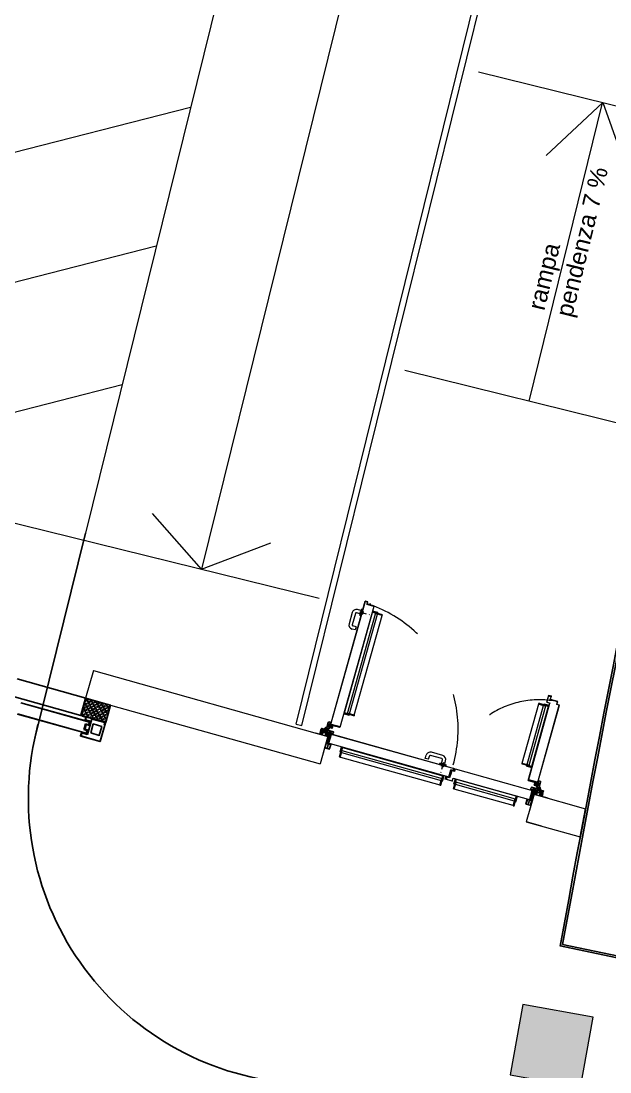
# Model space of a CAD drawing. Header units: centimetres. Extents: x 139057 to 200038, y 34824 to 80516.
# Drawn here: x 171328 to 171741, y 65913 to 66649 of the extents above; entities that cross this region are included whole.
import ezdxf

# ---------------------------------------------------------------- set-up
doc = ezdxf.new("R2010")
doc.units = ezdxf.units.CM
doc.header["$LTSCALE"] = 100
for name, pattern in [('DASHDOT', [2.35, 1.25, -0.5, 0.1, -0.5]), ('HIDDEN', [0.5, 0.25, -0.25]), ('TRATTEGGIATA', [0.75, 0.5, -0.25])]:
    doc.linetypes.add(name, pattern=pattern)
doc.layers.get('0').update_dxf_attribs({"lineweight": 0})
for name, color, linetype, lineweight in [('410_STRUTTURE_001-AM_0', 7, 'Continuous', 0), ('430_TAVOLATI_001-AM_0', 3, 'Continuous', 0), ('440_SIMBOLI_001-AM_0', 31, 'Continuous', 0), ('441_SERRAMENTI_001-AM_0', 1, 'Continuous', 0)]:
    doc.layers.add(name, color=color, linetype=linetype, lineweight=lineweight)
for name, color, linetype in [('A-FIN-INT', 8, 'Continuous'), ('A-MCLS5-30', 2, 'Continuous'), ('A-SEGNALETICA', 250, 'Continuous'), ('A-SI-PORTONI TF', 1, 'Continuous'), ('A-TESTI-SCALE', 7, 'Continuous'), ('Layer1', 7, 'Continuous'), ('Layer2', 2, 'Continuous'), ('Layer3', 7, 'Continuous')]:
    doc.layers.add(name, color=color, linetype=linetype)
doc.styles.add('Mp_100_disegno', font='arial.ttf', dxfattribs={"height": 200})

# ---------------------------------------------------------------- blocks, each defined once
blk = doc.blocks.new('CRN190C')
at = {"layer": 'Layer1', "color": 9}
for p, q in [((-28.5, 11), (-28.5, -5.5)), ((-28.5, 11), (-27, 11)), ((-27, 11), (-27, -4.5)), ((-4.6, 0), (-4.6, -4)), ((-4.6, 0), (4.6, 0)), ((-3.1, 0), (-3.1, -4)), ((3.1, 0), (3.1, -4)), ((4.6, 0), (4.6, -4)), ((11.5, 11), (11.5, -4.5)), ((11.5, 11), (13, 11)), ((13, 11), (13, -5.5)), ((-28, -6), (-5.1, -6)), ((-27, -4.5), (-5.1, -4.5)), ((-5.1, -6), (5.1, -6)), ((11.5, -4.5), (5.1, -4.5)), ((5.1, -6), (12.5, -6))]:
    blk.add_line(p, q, dxfattribs=at)
for centre, radius, start, end in [((-28, -5.5), 0.5, 180, 270), ((-5.1, -4), 2, 270, 0), ((-5.1, -4), 0.5, 270, 0), ((5.1, -4), 2, 180, 270), ((5.1, -4), 0.5, 180, 270), ((12.5, -5.5), 0.5, 270, 0)]:
    blk.add_arc(centre, radius, start, end, dxfattribs=at)
at = {"layer": 'Layer2', "color": 9}
for p, q in [((-4, 0), (-3.1, -0.5)), ((4, -0.5), (3.1, 0)), ((-4, -1), (-3.1, -0.5)), ((-3.1, -1.5), (-4, -1)), ((-4, -2), (-3.1, -1.5)), ((-3.1, -2.5), (-4, -2)), ((-4, -3), (-3.1, -2.5)), ((-3.1, -3.5), (-4, -3)), ((-4, -4), (-3.1, -3.5)), ((-3.1, -4.5), (-4, -4)), ((-4, -5), (-3.1, -4.5)), ((-3.5, -5.3), (-4, -5)), ((3.1, -1), (4, -0.5)), ((4, -1.5), (3.1, -1)), ((3.1, -2), (4, -1.5)), ((4, -2.5), (3.1, -2)), ((3.1, -3), (4, -2.5)), ((4, -3.5), (3.1, -3)), ((3.1, -4), (4, -3.5)), ((4, -4.5), (3.1, -4)), ((3.3, -4.9), (4, -4.5)), ((4, -5.5), (3.5, -5.2)), ((3.9, -5.6), (4, -5.5))]:
    blk.add_line(p, q, dxfattribs=at)
blk = doc.blocks.new('COPRITESTA1C')
for p, q in [((0, 0), (0, -10)), ((0, 0), (21, 0)), ((21, 0), (21, -15)), ((-1, -10), (-1, -20)), ((-1, -10), (0, -10)), ((-1, -20), (16, -20))]:
    blk.add_line(p, q)
at = {"linetype": 'TRATTEGGIATA', "ltscale": 10}
for p, q in [((19.5, 0), (19.5, -15)), ((-1, -18.5), (16, -18.5))]:
    blk.add_line(p, q, dxfattribs=at)
blk.add_arc((16, -15), 3.5, 270, 0, dxfattribs=at)
blk.add_arc((16, -15), 5, 270, 0)
blk = doc.blocks.new('VTR0210A')
at = {"layer": 'Layer1', "color": 9}
for p, q in [((-33, 2.8), (-33, -1.8)), ((-32.9, -2.2), (-32.5, 4)), ((-32.9, 3.2), (-32.5, 4)), ((-32.5, 4), (-32, 3)), ((-32, -4), (-31.5, 4)), ((-32, 3), (-31.5, 4)), ((-31.5, 4), (-31, 3)), ((-31, -4), (-30.5, 4)), ((-31, 3), (-30.5, 4)), ((-30.5, 4), (-30, 3)), ((-30, -4), (-29.5, 4)), ((-30, 3), (-29.5, 4)), ((-29.5, 4), (-29, 3)), ((-29, -4), (-28.5, 4)), ((-29, 3), (-28.5, 4)), ((-28.5, 4), (-28, 3)), ((-28, -4), (-27.5, 4)), ((-28, 3), (-27.5, 4)), ((-27.5, 4), (-27, 3)), ((-27, -4), (-26.5, 4)), ((-27, 3), (-26.5, 4)), ((-26.5, 4), (-26, 3)), ((-26, -4), (-25.5, 4)), ((-26, 3), (-25.5, 4)), ((-25.5, 4), (-25, 3)), ((-25, -4), (-24.5, 4)), ((-25, 3), (-24.5, 4)), ((-24.5, 4), (-24, 3)), ((-24, -4), (-23.5, 4)), ((-24, 3), (-23.5, 4)), ((-23.5, 4), (-23, 3)), ((-23, -4), (-22.5, 4)), ((-23, 3), (-22.5, 4)), ((-22.5, 4), (-22, 3)), ((-22, -4), (-21.5, 4)), ((-22, 3), (-21.5, 4)), ((-21.5, 4), (-21, 3)), ((-21, -4), (-20.5, 4)), ((-21, 3), (-20.5, 4)), ((-20.5, 4), (-20, 3)), ((-20, -4), (-19.5, 4)), ((-20, 3), (-19.5, 4)), ((-19.5, 4), (-19, 3)), ((-19, -4), (-18.5, 4)), ((-19, 3), (-18.5, 4)), ((-18.5, 4), (-18, 3)), ((-18, -4), (-17.5, 4)), ((-18, 3), (-17.5, 4)), ((-17.5, 4), (-17, 3)), ((-17, -4), (-16.5, 4)), ((-17, 3), (-16.5, 4)), ((-16.5, 4), (-16, 3)), ((-16, -4), (-15.5, 4)), ((-16, 3), (-15.5, 4)), ((-15.5, 4), (-15, 3)), ((-15, -4), (-14.5, 4)), ((-15, 3), (-14.5, 4)), ((-14.5, 4), (-14, 3)), ((-14, -4), (-13.5, 4)), ((-14, 3), (-13.5, 4)), ((-13.5, 4), (-13, 3)), ((-13, -4), (-12.5, 4)), ((-13, 3), (-12.5, 4)), ((-12.5, 4), (-12, 3)), ((-12, -4), (-11.5, 4)), ((-12, 3), (-11.5, 4)), ((-11.5, 4), (-11, 3)), ((-11, -4), (-10.5, 4)), ((-11, 3), (-10.5, 4)), ((-10.5, 4), (-10, 3)), ((-10, 3), (-9.7, 3.6)), ((-8, 4), (-9, 4)), ((-8, 6.5), (-0.8, 6.5)), ((-8, 6.5), (-8, -6.5)), ((-5, 3.2), (-6, 0)), ((-6, 0), (-5, -3.2)), ((-5, 3.2), (-5, -3.2)), ((0, 3.2), (-5, 3.2)), ((0, 5.7), (0, -5.7)), ((-32.9, -2.2), (-32, -4)), ((-32, -4), (-31.5, -3)), ((-31.5, -3), (-31, -4)), ((-31, -4), (-30.5, -3)), ((-30.5, -3), (-30, -4)), ((-30, -4), (-29.5, -3)), ((-29.5, -3), (-29, -4)), ((-29, -4), (-28.5, -3)), ((-28.5, -3), (-28, -4)), ((-28, -4), (-27.5, -3)), ((-27.5, -3), (-27, -4)), ((-27, -4), (-26.5, -3)), ((-26.5, -3), (-26, -4)), ((-26, -4), (-25.5, -3)), ((-25.5, -3), (-25, -4)), ((-25, -4), (-24.5, -3)), ((-24.5, -3), (-24, -4)), ((-24, -4), (-23.5, -3)), ((-23.5, -3), (-23, -4)), ((-23, -4), (-22.5, -3)), ((-22.5, -3), (-22, -4)), ((-22, -4), (-21.5, -3)), ((-21.5, -3), (-21, -4)), ((-21, -4), (-20.5, -3)), ((-20.5, -3), (-20, -4)), ((-20, -4), (-19.5, -3)), ((-19.5, -3), (-19, -4)), ((-19, -4), (-18.5, -3)), ((-18.5, -3), (-18, -4)), ((-18, -4), (-17.5, -3)), ((-17.5, -3), (-17, -4)), ((-17, -4), (-16.5, -3)), ((-16.5, -3), (-16, -4)), ((-16, -4), (-15.5, -3)), ((-15.5, -3), (-15, -4)), ((-15, -4), (-14.5, -3)), ((-14.5, -3), (-14, -4)), ((-14, -4), (-13.5, -3)), ((-13.5, -3), (-13, -4)), ((-13, -4), (-12.5, -3)), ((-12.5, -3), (-12, -4)), ((-12, -4), (-11.5, -3)), ((-11.5, -3), (-11, -4)), ((-11, -4), (-10.5, -3)), ((-10.5, -3), (-10.2, -3.6)), ((-8, -4), (-9.5, -4)), ((-8, -6.5), (-0.8, -6.5)), ((0, -3.2), (-5, -3.2))]:
    blk.add_line(p, q, dxfattribs=at)
for centre, start, end in [((-32.2, 2.8), 153.43495, 180), ((-9, 3.2), 90, 153.43495), ((-0.8, 5.7), 0, 90), ((-32.2, -1.8), 180, 206.56505), ((-9.5, -3.2), 206.56505, 270), ((-0.8, -5.7), 270, 0)]:
    blk.add_arc(centre, 0.8, start, end, dxfattribs=at)
at = {"layer": 'Layer3', "color": 9, "linetype": 'TRATTEGGIATA', "ltscale": 3}
for p, q in [((1.1, 0), (-37.2, 0)), ((-32.5, -3), (-32, 3)), ((-31.5, -3), (-31, 3)), ((-30.5, -3), (-30, 3)), ((-29.5, -3), (-29, 3)), ((-28.5, -3), (-28, 3)), ((-27.5, -3), (-27, 3)), ((-26.5, -3), (-26, 3)), ((-25.5, -3), (-25, 3)), ((-24.5, -3), (-24, 3)), ((-23.5, -3), (-23, 3)), ((-22.5, -3), (-22, 3)), ((-21.5, -3), (-21, 3)), ((-20.5, -3), (-20, 3)), ((-19.5, -3), (-19, 3)), ((-18.5, -3), (-18, 3)), ((-17.5, -3), (-17, 3)), ((-16.5, -3), (-16, 3)), ((-15.5, -3), (-15, 3)), ((-14.5, -3), (-14, 3)), ((-13.5, -3), (-13, 3)), ((-12.5, -3), (-12, 3)), ((-11.5, -3), (-11, 3)), ((-10.5, -3), (-10, 3))]:
    blk.add_line(p, q, dxfattribs=at)
blk = doc.blocks.new('COPRITESTA2C')
for p, q in [((0, 0), (44, 0)), ((0, 0), (0, -10)), ((44, 0), (44, -15)), ((-1, -10), (-1, -20)), ((-1, -10), (0, -10)), ((-1, -20), (39, -20))]:
    blk.add_line(p, q)
at = {"linetype": 'TRATTEGGIATA', "ltscale": 10}
for p, q in [((42.5, 0), (42.5, -15)), ((-1, -18.5), (39, -18.5))]:
    blk.add_line(p, q, dxfattribs=at)
blk.add_arc((39, -15), 5, 270, 0)
blk.add_arc((39, -15), 3.5, 270, 0, dxfattribs=at)
blk = doc.blocks.new('rf')
at = {"layer": 'Layer1', "color": 9, "linetype": 'Continuous'}
for p, q in [((-5, -126), (-5, 0)), ((0, 0), (-5, 0)), ((0, -125), (0, 0)), ((8, -130), (-1, -130)), ((7, -125), (0, -125)), ((12, -117), (7, -117)), ((7, -125), (7, -117)), ((30, -130), (8, -130)), ((12, -126), (12, -117)), ((24, -125), (12, -125)), ((24, -126), (24, -117)), ((29, -117), (24, -117)), ((31, -130), (28, -130)), ((29, -125), (29, -117)), ((30, -125), (29, -125)), ((30, -125), (30, -103)), ((35, -103), (30, -103)), ((35, -126), (35, -103))]:
    blk.add_line(p, q, dxfattribs=at)
for centre, start, end in [((-1, -126), 180, 270), ((8, -126), 270, 0), ((28, -126), 180, 270), ((31, -126), 270, 0)]:
    blk.add_arc(centre, 4, start, end, dxfattribs=at)
at = {"layer": 'Layer2', "color": 9, "linetype": 'Continuous'}
for p, q in [((12, -117), (10, -118)), ((10, -118), (12, -119)), ((12, -119), (10, -120)), ((10, -120), (12, -121)), ((12, -121), (10, -122)), ((10, -122), (12, -123)), ((12, -123), (10, -124)), ((10, -124), (12, -125)), ((12, -125), (10, -126)), ((10, -126), (11, -127)), ((11, -127), (10, -128)), ((10, -128), (11, -128)), ((25, -117), (24, -118)), ((24, -118), (26, -118)), ((26, -118), (24, -120)), ((26, -120), (24, -122)), ((24, -120), (26, -120)), ((24, -122), (26, -122)), ((26, -122), (24, -124)), ((26, -124), (24, -126)), ((24, -124), (26, -124)), ((24, -126), (26, -126)), ((26, -126), (25, -127)), ((25, -128), (26, -128)), ((26, -128), (26, -129))]:
    blk.add_line(p, q, dxfattribs=at)
blk = doc.blocks.new('PORTA 150')
for p, q in [((-28.2, 1538.2), (-28.2, 1553.3)), ((-25.2, 1553.3), (-28.2, 1553.3)), ((-25.2, 1536.9), (-25.2, 1553.3)), ((-25, 1536.9), (-25, 1555.3)), ((-25, 1555.3), (-22, 1555.3)), ((-22, 1536.9), (-22, 1555.3)), ((-35.7, 1515.1), (-28.2, 1511.5)), ((-32.4, 1532.6), (-25.6, 1536)), ((-31.9, 1536.5), (-28.2, 1538.2)), ((-30.6, 1533.8), (-25.7, 1536.1)), ((-25.2, 1471.7), (-28.2, 1471.7)), ((-25, 1471.5), (-22, 1471.5)), ((-22, 1512.8), (-22, 1469.7)), ((-25.2, 28.3), (-28.2, 28.3)), ((-22, -12.8), (-22, 30.3))]:
    blk.add_line(p, q)
at = {"linetype": 'Continuous', "ltscale": 10}
for p, q in [((-21.5, 1515.5), (-21.5, 1555.5)), ((-20, 1515.5), (-20, 1555.5)), ((-18.5, 1558.5), (0, 1558.5)), ((0, 1557), (-18.5, 1557)), ((0, 1494), (0, 1590.1)), ((-44.8, 1524.8), (-42.3, 1524.8)), ((-43.5, 1523.6), (-43.5, 1526.1)), ((-33.5, 1517.4), (-25.7, 1513.6)), ((-32.4, 1517.1), (-25.6, 1513.7)), ((-32.1, 1516.7), (-25.7, 1513.6)), ((-31.1, 1529.9), (-24.3, 1533.3)), ((-31.1, 1519.8), (-24.3, 1516.4)), ((-28.2, 1511.5), (-28.2, 1471.7)), ((-25.2, 1512.8), (-25.2, 1471.7)), ((-25, 1512.8), (-25, 1471.5)), ((-21.5, 1534.5), (-20, 1534.5)), ((-21.5, 1523.5), (-20, 1523.5)), ((-20, 1515.5), (-21.5, 1515.5)), ((-21.5, 920.4), (-21.5, 1507.5)), ((-3.4, 1507.5), (-21.5, 1507.5)), ((-20.7, 921.2), (-20.7, 1506.7)), ((-4.2, 1506.7), (-20.7, 1506.7)), ((-4.2, 1504.7), (-20, 1504.7)), ((-20, 1503.9), (-20, 1504.7)), ((-5, 1503.9), (-20, 1503.9)), ((-18.5, 1515), (-3, 1515)), ((-18.5, 1513.5), (-3, 1513.5)), ((-5, 1486.8), (-5, 1503.9)), ((44.7, 1486.8), (-5, 1486.8)), ((-4.2, 1487.6), (-4.2, 1506.7)), ((-3.4, 1492.2), (-4.2, 1492.2)), ((45.5, 1487.6), (-4.2, 1487.6)), ((-3.4, 1507.5), (-3.4, 1492.2)), ((-1.5, 1494), (-1.5, 1512.8)), ((-1.5, 1512.8), (0, 1512.8)), ((0, 1500), (-1.5, 1500)), ((0, 1500), (120, 1500)), ((2.4, 1492.8), (4.8, 1494.5)), ((5.6, 1493.3), (3.2, 1491.6)), ((6.5, 1495.1), (47, 1495.1)), ((47, 1493.6), (6.5, 1493.6)), ((12.5, 1493.1), (12.5, 1491.1)), ((42.5, 1493.1), (12.5, 1493.1)), ((42.5, 1491.1), (12.5, 1491.1)), ((22.9, 1497.7), (20.8, 1495.5)), ((24, 1496.6), (21.8, 1494.4)), ((22.9, 1497.7), (32.1, 1497.7)), ((24, 1496.6), (22.9, 1497.7)), ((31, 1496.6), (24, 1496.6)), ((31, 1496.6), (32.1, 1497.7)), ((31, 1496.6), (33.2, 1494.4)), ((32.1, 1497.7), (34.2, 1495.5)), ((42.5, 1493.1), (42.5, 1491.1)), ((44.7, 924.4), (44.7, 1486.8)), ((45.5, 925.2), (45.5, 1487.6)), ((48.5, 1466.1), (48.5, 1494.6)), ((50, 1492.1), (50, 1466.1)), ((82, 1466.1), (82, 1495.1)), ((82, 1466.1), (82, 1495.1)), ((82, 1495.1), (83.5, 1495.1)), ((83.5, 1466.1), (83.5, 1500)), ((51.5, 1464.6), (80.5, 1464.6)), ((80.5, 1463.1), (51.5, 1463.1)), ((52.9, 1464.6), (52.9, 1463.1)), ((79.1, 1464.6), (79.1, 1463.1)), ((84, 1381.2), (84, 952.4)), ((116.6, 1381.2), (116.6, 952.4)), ((-21.5, 920.4), (-3.5, 920.4)), ((-21.5, -7.6), (-21.5, 913.4)), ((-3.4, 913.4), (-21.5, 913.4)), ((-20.7, 921.2), (-2.7, 921.2)), ((-20.7, -6.8), (-20.7, 912.6)), ((-4.2, 912.6), (-20.7, 912.6)), ((-20, 910.5), (-20, 909.7)), ((-4.2, 910.5), (-20, 910.5)), ((-5, 909.7), (-20, 909.7)), ((-5, 909.7), (-5, 892.6)), ((44.7, 892.6), (-5, 892.6)), ((-4.2, 893.4), (-4.2, 912.6)), ((-3.4, 898.1), (-4.2, 898.1)), ((45.5, 893.4), (-4.2, 893.4)), ((-3.5, 920.4), (-3.5, 899.6)), ((-3.5, 899.6), (13.6, 899.6)), ((-3.4, 898.1), (-3.4, 913.4)), ((-2.7, 921.2), (-2.7, 900.4)), ((-2.7, 900.4), (13.6, 900.4)), ((31.4, 893.6), (7.4, 893.6)), ((7.4, 893.6), (7.4, 893.4)), ((13.6, 893.6), (13.6, 904.6)), ((16.6, 904.6), (13.6, 904.6)), ((16.6, 893.6), (16.6, 904.6)), ((27.1, 894.1), (16.6, 904.1)), ((20.5, 900.4), (50.6, 900.4)), ((21.3, 899.6), (49.8, 899.6)), ((27.1, 893.6), (27.1, 894.1)), ((31.4, 893.6), (31.4, 893.6)), ((31.4, 893.6), (31.4, 893.4)), ((67.5, 924.4), (44.7, 924.4)), ((44.7, 13.2), (44.7, 892.6)), ((68.3, 925.2), (45.5, 925.2)), ((45.5, 12.4), (45.5, 893.4)), ((49.8, 899.6), (49.8, 880.2)), ((50.6, 900.4), (50.6, 881)), ((67.5, 924.4), (67.5, 874)), ((68.3, 925.2), (68.3, 873.2)), ((48.3, 880.2), (61.6, 880.2)), ((48.3, 880.2), (48.3, 873.2)), ((68.3, 873.2), (48.3, 873.2)), ((53.8, 879.4), (49.1, 879.4)), ((49.1, 879.4), (49.1, 874)), ((67.5, 874), (49.1, 874)), ((50.6, 881), (61.6, 881)), ((53.8, 880.2), (53.8, 879.4)), ((61.6, 881), (61.6, 880.2)), ((84, 124.1), (84, 847.6)), ((116.6, 124.1), (116.6, 847.6)), ((-28.2, -11.5), (-28.2, 28.3)), ((-25.2, -12.8), (-25.2, 28.3)), ((-25, 30.3), (-22, 30.3)), ((-25, -12.8), (-25, 30.3)), ((-5, 13.2), (-5, -3.9)), ((44.7, 13.2), (-5, 13.2)), ((-4.2, -6.8), (-4.2, 12.4)), ((45.5, 12.4), (-4.2, 12.4)), ((-3.4, 7.7), (-4.2, 7.7)), ((-3.4, -7.6), (-3.4, 7.7)), ((-1.5, 5.9), (-1.5, -12.8)), ((0, -90.1), (0, 5.9)), ((0, 0), (120, 0)), ((2.4, 7.2), (4.8, 5.5)), ((5.6, 6.7), (3.2, 8.4)), ((47, 6.5), (6.5, 6.5)), ((6.5, 5), (47, 5)), ((22.9, 2.3), (20.8, 4.5)), ((24, 3.4), (21.8, 5.6)), ((24, 3.4), (22.9, 2.3)), ((22.9, 2.3), (32.1, 2.3)), ((31, 3.4), (24, 3.4)), ((31, 3.4), (33.2, 5.6)), ((31, 3.4), (32.1, 2.3)), ((32.1, 2.3), (34.2, 4.5)), ((48.5, 34), (48.5, 8)), ((50, 8), (50, 34)), ((80.5, 37), (51.5, 37)), ((51.5, 35.5), (80.5, 35.5)), ((52.9, 35.5), (52.9, 37)), ((79.1, 35.5), (79.1, 37)), ((82, 34), (82, 5)), ((82, 5), (83.5, 5)), ((83.5, 0), (83.5, 34)), ((-44.8, -24.9), (-42.3, -24.9)), ((-43.5, -23.6), (-43.5, -26.1)), ((-35.7, -15.1), (-28.2, -11.5)), ((-33.5, -17.4), (-25.7, -13.6)), ((-32.4, -17.1), (-25.6, -13.7)), ((-32.4, -32.6), (-25.6, -36)), ((-32.1, -16.7), (-25.7, -13.6)), ((-31.1, -19.8), (-24.3, -16.4)), ((-31.1, -29.9), (-24.3, -33.3)), ((-30.6, -33.8), (-25.7, -36.1)), ((-28.2, -38.2), (-28.2, -53.4)), ((-25.2, -53.4), (-28.2, -53.4)), ((-25.2, -36.9), (-25.2, -53.4)), ((-25, -36.9), (-25, -55.4)), ((-25, -55.4), (-22, -55.4)), ((-22, -36.9), (-22, -55.4)), ((-3.4, -7.6), (-21.5, -7.6)), ((-21.5, -55.6), (-21.5, -15.6)), ((-20, -15.6), (-21.5, -15.6)), ((-21.5, -23.6), (-20, -23.6)), ((-21.5, -34.6), (-20, -34.6)), ((-4.2, -6.8), (-20.7, -6.8)), ((-5, -3.9), (-20, -3.9)), ((-20, -3.9), (-20, -4.7)), ((-4.2, -4.7), (-20, -4.7)), ((-20, -55.6), (-20, -15.6)), ((-18.5, -13.6), (-3, -13.6)), ((-18.5, -15.1), (-3, -15.1)), ((0, -57.1), (-18.5, -57.1)), ((-18.5, -58.6), (0, -58.6)), ((-1.5, -12.8), (0, -12.8))]:
    blk.add_line(p, q, dxfattribs=at)
at = {"color": 252, "linetype": 'Continuous', "ltscale": 10}
for p, q in [((-648, 1484.8), (-668.8, 1484.8)), ((-668.8, 1484.8), (-668.8, 1431.5)), ((-647.2, 1484), (-668, 1484)), ((-668, 1484), (-668, 1430.7)), ((-60.8, 1502.8), (-648, 1502.8)), ((-648, 1502.8), (-648, 1484.8)), ((-61.6, 1502), (-647.2, 1502)), ((-647.2, 1502), (-647.2, 1484)), ((-81.6, 1435.7), (-81.6, 1486.3)), ((-81.6, 1486.3), (-64.5, 1486.3)), ((-80.8, 1434.9), (-80.8, 1485.5)), ((-61.6, 1485.5), (-80.8, 1485.5)), ((-76.1, 1484.7), (-76.1, 1485.5)), ((-60.8, 1484.7), (-76.1, 1484.7)), ((-64.5, 1501.3), (-63.7, 1501.3)), ((-64.5, 1486.3), (-64.5, 1501.3)), ((-63.7, 1485.5), (-63.7, 1501.3)), ((-61.6, 1485.5), (-61.6, 1502)), ((-60.8, 1484.7), (-60.8, 1502.8)), ((-695.2, 1413), (-695.2, 1433)), ((-688.2, 1433), (-695.2, 1433)), ((-643.2, 1413), (-695.2, 1413)), ((-694.4, 1413.8), (-694.4, 1432.2)), ((-689, 1432.2), (-694.4, 1432.2)), ((-644, 1413.8), (-694.4, 1413.8)), ((-689, 1427.5), (-689, 1432.2)), ((-688.2, 1427.5), (-689, 1427.5)), ((-688.2, 1419.7), (-688.2, 1433)), ((-668.8, 1431.5), (-688.2, 1431.5)), ((-687.4, 1419.7), (-688.2, 1419.7)), ((-687.4, 1430.7), (-687.4, 1419.7)), ((-668, 1430.7), (-687.4, 1430.7)), ((-644, 1413.8), (-644, 1436.6)), ((-643.2, 1413), (-643.2, 1435.8)), ((-81.6, 1435.7), (-643.2, 1435.7)), ((-80.8, 1434.9), (-643.2, 1434.9)), ((-627.9, 1398.3), (-627.9, 1435.8)), ((-621.9, 1362.8), (-621.9, 1435.8)), ((-618.9, 1412.9), (-618.9, 1435.8)), ((-184.2, 1431.8), (-618.9, 1431.8)), ((-615.9, 1412.9), (-618.9, 1412.9)), ((-615.9, 1362.8), (-615.9, 1412.9)), ((-185.2, 1412), (-615.9, 1412)), ((-187.2, 1361.9), (-187.2, 1412)), ((-184.2, 1413), (-184.2, 1434.9)), ((-181.2, 1361.9), (-181.2, 1434.9)), ((-175.2, 1397.4), (-175.2, 1434.9)), ((-626.9, 1397.3), (-621.9, 1397.3)), ((-616.9, 1361.8), (-620.9, 1361.8)), ((-187.2, 1361.9), (-616.5, 1361.9)), ((-187.2, 1396.4), (-615.9, 1396.4)), ((-186.2, 1360.9), (-182.2, 1360.9)), ((-176.2, 1396.4), (-181.2, 1396.4)), ((-927.9, 102.7), (-927.9, 65.2)), ((-926.9, 103.7), (-921.9, 103.7)), ((-921.9, 138.2), (-921.9, 65.2)), ((-916.9, 139.2), (-920.9, 139.2)), ((-918.9, 88.1), (-918.9, 65.2)), ((-915.9, 88.1), (-918.9, 88.1)), ((-915.9, 138.2), (-915.9, 88.1)), ((-192.5, 104.6), (-915.9, 104.6)), ((-190.5, 89), (-915.9, 89)), ((-192.5, 138.1), (-192.5, 89)), ((-189.5, 88), (-189.5, 65.1)), ((-186.5, 138.1), (-186.5, 65.1)), ((-181.5, 104.6), (-186.5, 104.6)), ((-180.5, 103.6), (-180.5, 65.1)), ((-981.8, 15.3), (-981.8, -2.8)), ((-966.5, 15.3), (-981.8, 15.3)), ((-981, 14.5), (-981, -2)), ((-981, 14.5), (-961.7, 14.5)), ((-978.8, 14.5), (-978.8, -1.3)), ((-978, 13.7), (-978, -1.3)), ((-978, 13.7), (-960.9, 13.7)), ((-961.9, 35.3), (-972.9, 35.3)), ((-972.9, 35.3), (-972.9, 32.3)), ((-961.9, 32.3), (-972.9, 32.3)), ((-962.4, 45.8), (-972.4, 35.3)), ((-966.5, 15.3), (-966.5, 14.5)), ((-961.9, 45.8), (-962.4, 45.8)), ((-961.7, 65.2), (-961.7, 14.5)), ((-961.7, 65.1), (-80.8, 65.1)), ((-961.7, 64.3), (-81.6, 64.3)), ((-960.9, 64.4), (-960.9, 13.7)), ((-189.5, 68.2), (-918.9, 68.2)), ((-81.6, 64.3), (-81.6, 13.7)), ((-81.6, 13.7), (-64.5, 13.7)), ((-80.8, 65.1), (-80.8, 14.5)), ((-80.8, 14.5), (-61.6, 14.5)), ((-60.8, 15.3), (-76.1, 15.3)), ((-76.1, 15.3), (-76.1, 14.5)), ((-64.5, 13.7), (-64.5, -1.3)), ((-63.7, 14.5), (-63.7, -1.3)), ((-61.6, 14.5), (-61.6, -2)), ((-60.8, 15.3), (-60.8, -2.8)), ((-60.8, -2.8), (-981.8, -2.8)), ((-61.6, -2), (-981, -2)), ((-978.8, -1.3), (-978, -1.3)), ((-98.6, -6.4), (-98.6, -3.4)), ((-55.5, -6.4), (-98.6, -6.4)), ((-55.5, -6.6), (-96.6, -6.6)), ((-96.6, -6.6), (-96.6, -9.6)), ((-56.9, -9.6), (-96.6, -9.6)), ((-64.5, -1.3), (-63.7, -1.3)), ((-53.3, -17), (-56.9, -9.6)), ((-51, -14.8), (-54.8, -7)), ((-51.7, -13.4), (-54.8, -7)), ((-51.3, -13.8), (-54.6, -6.9)), ((-48.6, -12.5), (-51.9, -5.6))]:
    blk.add_line(p, q, dxfattribs=at)
at = {"color": 252}
for p, q in [((-55.5, 1506.3), (-98.6, 1506.3)), ((-98.6, 1506.3), (-98.6, 1503.3)), ((-55.5, 1503.3), (-98.6, 1503.3)), ((-56.9, 1509.5), (-96.6, 1509.5)), ((-96.6, 1506.5), (-96.6, 1509.5)), ((-55.5, 1506.5), (-96.6, 1506.5)), ((-53.3, 1517), (-56.9, 1509.5)), ((-51, 1514.8), (-54.8, 1507)), ((-51.7, 1513.4), (-54.8, 1507)), ((-51.3, 1513.8), (-54.6, 1506.9)), ((-48.6, 1512.5), (-51.9, 1505.6)), ((-55.5, -3.4), (-98.6, -3.4))]:
    blk.add_line(p, q, dxfattribs=at)
at = {"color": 9, "linetype": 'Continuous', "ltscale": 10}
for p, q in [((83, 1393.2), (45.5, 1393.2)), ((116.6, 1387.2), (45.5, 1387.2)), ((67.5, 1384.2), (45.5, 1384.2)), ((48.6, 1384.2), (48.6, 949.4)), ((68.5, 1383.2), (68.5, 949.4)), ((116.6, 1381.2), (68.5, 1381.2)), ((84, 1392.2), (84, 1387.2)), ((117.6, 1382.2), (117.6, 1386.2)), ((68.5, 949.4), (45.5, 949.4)), ((116.6, 946.4), (45.5, 946.4)), ((83, 940.4), (45.5, 940.4)), ((116.6, 952.4), (68.5, 952.4)), ((84, 941.4), (84, 946.4)), ((117.6, 951.4), (117.6, 947.4)), ((83, 859.6), (45.5, 859.6)), ((116.6, 853.6), (45.5, 853.6)), ((68.5, 850.6), (45.5, 850.6)), ((48.6, 121.1), (48.6, 850.6)), ((68.5, 122.1), (68.5, 850.6)), ((116.6, 847.6), (68.5, 847.6)), ((84, 858.6), (84, 853.6)), ((117.6, 848.6), (117.6, 852.6)), ((-192.5, 138.1), (-915.9, 138.1)), ((-191.5, 139.1), (-187.5, 139.1)), ((67.5, 121.1), (45.5, 121.1)), ((116.6, 118.1), (45.5, 118.1)), ((83, 112.1), (45.5, 112.1)), ((116.6, 124.1), (68.5, 124.1)), ((84, 113.1), (84, 118.1)), ((117.6, 123.1), (117.6, 119.1)), ((12.5, 7), (12.5, 9)), ((42.5, 9), (12.5, 9)), ((42.5, 7), (12.5, 7)), ((42.5, 7), (42.5, 9)), ((-31.9, -36.5), (-28.2, -38.2))]:
    blk.add_line(p, q, dxfattribs=at)
at = {"linetype": 'Continuous'}
for p, q in [((45.5, 955.5), (45.5, 985.5)), ((-31.2, 837.5), (-18.7, 837.5)), ((-31.2, 821.5), (-18.7, 821.5))]:
    blk.add_line(p, q, dxfattribs=at)
at = {"color": 9, "linetype": 'Continuous'}
for p, q in [((-87.7, 811), (-87.7, 729.5)), ((-64.7, 811), (-64.7, 729.5)), ((-32.2, 841), (-57.7, 841)), ((-32.2, 818), (-57.7, 818)), ((-31.2, 819), (-31.2, 840)), ((-30.8, 839.5), (-30.8, 819.5)), ((-30.7, 809), (-30.7, 850)), ((-29.5, 809), (-29.5, 850)), ((-21.7, 852), (-28.7, 852)), ((-21.7, 850.8), (-28.7, 850.8)), ((-22.8, 841.5), (-22.8, 817.5)), ((-22.8, 841.5), (-21.8, 841.5)), ((-22.8, 817.5), (-21.8, 817.5)), ((-21.8, 841.5), (-21.8, 817.5)), ((-21.7, 850.8), (-21.7, 852)), ((-21.5, 841.5), (-21.5, 817.5)), ((-21.5, 841.5), (-20.5, 841.5)), ((-21.5, 817.5), (-20.5, 817.5)), ((-20.5, 841.5), (-20.5, 817.5)), ((-20, 840.5), (-20, 818.5)), ((-20, 840.5), (-19, 840.5)), ((-20, 818.5), (-19, 818.5)), ((-19, 840.5), (-19, 818.5)), ((-18.7, 839), (-18.7, 820)), ((-18.7, 839), (-16.7, 839)), ((-18.7, 820), (-16.7, 820)), ((-15.7, 838), (-15.7, 821)), ((-21.7, 808.2), (-28.7, 808.2)), ((-21.7, 807), (-28.7, 807)), ((-21.7, 807), (-21.7, 808.2)), ((-34.7, 722.5), (-57.7, 722.5)), ((-34.7, 699.5), (-57.7, 699.5)), ((-34.7, 722.5), (-34.7, 699.5))]:
    blk.add_line(p, q, dxfattribs=at)
at = {"linetype": 'DASHDOT', "ltscale": 0.4}
blk.add_line((-40.6, 829.5), (50.8, 829.5), dxfattribs=at)
at = {"color": 252, "linetype": 'Continuous'}
for p, q in [((-961.9, 51.1), (-961.9, 51.1)), ((-961.9, 51.1), (-961.7, 51.1)), ((-907.3, -0.1), (-907.3, 1.9)), ((-906.3, 2.9), (-889.3, 2.9)), ((-888.3, -0.1), (-888.3, 1.9)), ((-920.3, -3.1), (-920.3, -10.1)), ((-919.1, -3.1), (-920.3, -3.1)), ((-919.1, -3.1), (-919.1, -10.1)), ((-877.3, -10.9), (-918.3, -10.9)), ((-877.3, -12.1), (-918.3, -12.1)), ((-909.8, -1.8), (-885.8, -1.8)), ((-909.8, -2.8), (-909.8, -1.8)), ((-909.8, -2.8), (-885.8, -2.8)), ((-909.8, -3.2), (-885.8, -3.2)), ((-909.8, -4.2), (-909.8, -3.2)), ((-909.8, -4.2), (-885.8, -4.2)), ((-909.3, -13.6), (-909.3, -39.1)), ((-908.8, -0.4), (-886.8, -0.4)), ((-908.8, -1.4), (-908.8, -0.4)), ((-908.8, -1.4), (-886.8, -1.4)), ((-887.3, -12.6), (-908.3, -12.6)), ((-907.8, -12.1), (-887.8, -12.1)), ((-907.3, -0.1), (-888.3, -0.1)), ((-905.8, -12.6), (-905.8, -0.1)), ((-889.8, -12.6), (-889.8, -0.1)), ((-886.8, -1.4), (-886.8, -0.4)), ((-886.3, -13.6), (-886.3, -39.1)), ((-885.8, -2.8), (-885.8, -1.8)), ((-885.8, -4.2), (-885.8, -3.2)), ((-879.3, -46.1), (-797.8, -46.1)), ((-879.3, -69.1), (-797.8, -69.1)), ((-876.5, -3.1), (-876.5, -10.1)), ((-875.3, -3.1), (-876.5, -3.1)), ((-875.3, -3.1), (-875.3, -10.1)), ((-790.8, -16.1), (-767.8, -16.1)), ((-790.8, -16.1), (-790.8, -39.1)), ((-767.8, -16.1), (-767.8, -39.1))]:
    blk.add_line(p, q, dxfattribs=at)
at = {"color": 252, "linetype": 'DASHDOT', "ltscale": 0.4}
blk.add_line((-897.8, -22), (-897.8, 70.5), dxfattribs=at)
at = {"color": 9, "linetype": 'Continuous', "ltscale": 10}
for points in [[(50, 1496.1), (50, 1481.1), (82, 1481.1), (82, 1496.1)], [(50, 1481.1), (50, 1466.1), (82, 1466.1), (82, 1481.1)], [(50, 19), (50, 34), (82, 34), (82, 19)], [(50, 4), (50, 19), (82, 19), (82, 4)]]:
    blk.add_lwpolyline(points, close=True, dxfattribs=at)
at = {"linetype": 'Continuous', "ltscale": 10}
for centre, radius in [((-43.5, 1524.8), 9), ((-43.5, 1524.8), 7.5), ((-43.5, 1524.8), 7.25), ((-43.5, -24.9), 9), ((-43.5, -24.9), 7.5), ((-43.5, -24.9), 7.25)]:
    blk.add_circle(centre, radius, dxfattribs=at)
for centre, radius, start, end in [((-18.5, 1555.5), 3, 90, 180), ((-18.5, 1555.5), 1.5, 90, 180), ((-43.5, 1524.8), 12.5, 66.60249, 18.12002), ((-43.5, 1524.8), 9.5, 66.60249, 18.12002), ((-30.7, 1529), 4, 115.79829, 198.12002), ((-30.7, 1520.7), 4, 228.9946, 244.20171), ((-30.7, 1529), 1, 115.79829, 198.12002), ((-30.7, 1520.7), 1, 161.87998, 244.20171), ((-26, 1512.8), 1, 0, 64.20171), ((-26, 1512.8), 4, 0, 64.20171), ((-18.5, 1516.5), 3, 180, 270), ((-18.5, 1516.5), 1.5, 180, 270), ((-3, 1512), 3, 0, 90), ((-3, 1512), 1.5, 0, 90), ((1.5, 1494), 3, 180, 305), ((1.5, 1494), 1.5, 180, 305), ((6.5, 1492.1), 3, 90, 125), ((6.5, 1492.1), 1.5, 90, 125), ((19.7, 1496.6), 1.5, 270, 315), ((19.7, 1496.6), 3, 270, 315), ((35.3, 1496.6), 3, 225, 270), ((35.3, 1496.6), 1.5, 225, 270), ((47, 1492.1), 3, 0, 90), ((47, 1492.1), 1.5, 0, 90), ((51.5, 1466.1), 3, 180, 270), ((51.5, 1466.1), 1.5, 180, 270), ((80.5, 1466.1), 1.5, 270, 0), ((80.5, 1466.1), 3, 270, 0), ((1.5, 5.9), 3, 55, 180), ((1.5, 5.9), 1.5, 55, 180), ((6.5, 8), 3, 235, 270), ((6.5, 8), 1.5, 235, 270), ((19.7, 3.5), 3, 45, 90), ((19.7, 3.5), 1.5, 45, 90), ((35.3, 3.5), 3, 90, 135), ((35.3, 3.5), 1.5, 90, 135), ((47, 8), 1.5, 270, 0), ((47, 8), 3, 270, 0), ((51.5, 34), 3, 90, 180), ((51.5, 34), 1.5, 90, 180), ((80.5, 34), 3, 0, 90), ((80.5, 34), 1.5, 0, 90), ((-43.5, -24.9), 12.5, 341.87998, 293.39751), ((-43.5, -24.9), 9.5, 341.87998, 293.39751), ((-35.4, -43.7), 11, 64.20171, 113.39751), ((-35.4, -43.7), 8, 64.20171, 113.39751), ((-30.7, -29), 4, 161.87998, 244.20171), ((-30.7, -20.7), 4, 115.79829, 131.0054), ((-30.7, -20.7), 1, 115.79829, 198.12002), ((-26, -36.9), 0.8, 0, 64.20171), ((-26, -36.9), 1, 0, 64.20171), ((-26, -36.9), 4, 0, 64.20171), ((-18.5, -16.6), 3, 90, 180), ((-18.5, -55.6), 3, 180, 270), ((-18.5, -16.6), 1.5, 90, 180), ((-18.5, -55.6), 1.5, 180, 270), ((-3, -12.1), 1.5, 270, 0), ((-3, -12.1), 3, 270, 0)]:
    blk.add_arc(centre, radius, start, end, dxfattribs=at)
at = {"linetype": 'HIDDEN', "ltscale": 20}
for centre, radius, start, end in [((-43.5, 1524.8), 624.9, 183.67097, 269.58429), ((-43.5, -24.9), 924.9, 90, 177.51413)]:
    blk.add_arc(centre, radius, start, end, dxfattribs=at)
at = {"color": 252}
blk.add_arc((-55.5, 1507.3), 4, 270, 334.20171, dxfattribs=at)
for centre, radius, start, end in [((-35.4, 1543.7), 11, 246.60249, 295.79829), ((-35.4, 1543.7), 8, 246.60249, 295.79829), ((-26, 1536.9), 0.8, 295.79829, 0), ((-26, 1512.8), 0.8, 0, 64.20171), ((-26, 1536.9), 1, 295.79829, 0), ((-26, 1536.9), 4, 295.79829, 0), ((-26, -12.8), 0.8, 295.79829, 0), ((-26, -12.8), 1, 295.79829, 0), ((-26, -12.8), 4, 295.79829, 0)]:
    blk.add_arc(centre, radius, start, end)
at = {"color": 252, "linetype": 'Continuous', "ltscale": 10}
for centre, radius, start, end in [((-626.9, 1398.3), 1, 180, 270), ((-185.2, 1413), 1, 270, 0), ((-620.9, 1362.8), 1, 180, 270), ((-616.9, 1362.8), 1, 270, 0), ((-186.2, 1361.9), 1, 180, 270), ((-182.2, 1361.9), 1, 270, 0), ((-176.2, 1397.4), 1, 270, 0), ((-926.9, 102.7), 1, 90, 180), ((-920.9, 138.2), 1, 90, 180), ((-916.9, 138.2), 1, 0, 90), ((-190.5, 88), 1, 0, 90), ((-181.5, 103.6), 1, 0, 90), ((-55.5, -7.4), 4, 25.79829, 90)]:
    blk.add_arc(centre, radius, start, end, dxfattribs=at)
at = {"color": 9, "linetype": 'Continuous', "ltscale": 10}
for centre, start, end in [((67.5, 1383.2), 0, 90), ((83, 1392.2), 0, 90), ((116.6, 1386.2), 0, 90), ((116.6, 1382.2), 270, 0), ((83, 941.4), 270, 0), ((116.6, 951.4), 0, 90), ((116.6, 947.4), 270, 0), ((83, 858.6), 0, 90), ((116.6, 852.6), 0, 90), ((116.6, 848.6), 270, 0), ((-191.5, 138.1), 90, 180), ((-187.5, 138.1), 0, 90), ((67.5, 122.1), 270, 0), ((83, 113.1), 270, 0), ((116.6, 123.1), 0, 90), ((116.6, 119.1), 270, 0), ((-30.7, -29), 161.87998, 244.20171)]:
    blk.add_arc(centre, 1, start, end, dxfattribs=at)
at = {"color": 9, "linetype": 'Continuous'}
for centre, radius, start, end in [((-57.7, 811), 30, 90, 180), ((-57.7, 811), 7, 90, 180), ((-32.2, 840), 1, 0, 90), ((-32.2, 819), 1, 270, 0), ((-28.7, 850), 2, 90, 180), ((-28.7, 850), 0.8, 90, 180), ((-16.7, 838), 1, 0, 90), ((-16.7, 821), 1, 270, 0), ((-28.7, 809), 2, 180, 270), ((-28.7, 809), 0.8, 180, 270), ((-57.7, 729.5), 30, 180, 270), ((-57.7, 729.5), 7, 180, 270)]:
    blk.add_arc(centre, radius, start, end, dxfattribs=at)
at = {"color": 252, "linetype": 'Continuous'}
for centre, radius, start, end in [((-906.3, 1.9), 1, 90, 180), ((-889.3, 1.9), 1, 0, 90), ((-918.3, -10.1), 2, 180, 270), ((-918.3, -10.1), 0.8, 180, 270), ((-908.3, -13.6), 1, 90, 180), ((-879.3, -39.1), 30, 180, 270), ((-887.3, -13.6), 1, 0, 90), ((-879.3, -39.1), 7, 180, 270), ((-877.3, -10.1), 0.8, 270, 0), ((-877.3, -10.1), 2, 270, 0), ((-797.8, -39.1), 30, 270, 0), ((-797.8, -39.1), 7, 270, 0)]:
    blk.add_arc(centre, radius, start, end, dxfattribs=at)
at = {"linetype": 'Continuous', "ltscale": 10, "extrusion": (0, 0, -1), "zscale": -1, "rotation": 89.99999983991745}
for name, p in [('COPRITESTA1C', (21.5, 1537.5)), ('CRN190C', (13.5, 1543.7)), ('COPRITESTA2C', (22, -12.2))]:
    blk.add_blockref(name, p, dxfattribs=at)
at = {"linetype": 'Continuous', "ltscale": 10}
for name, p, rotation in [('VTR0210A', (-38, 1543.7), 180), ('COPRITESTA2C', (-22, 1512.2), 270.0000001600825), ('VTR0210A', (-38.5, 1493.2), 180), ('COPRITESTA1C', (-21.5, -37.6), 270.0000001600825)]:
    blk.add_blockref(name, p, dxfattribs=dict(at, rotation=rotation))
at = {"color": 252, "linetype": 'Continuous', "ltscale": 10}
for name, p, rotation in [('COPRITESTA2C', (-56.1, 1503.3), 180), ('VTR0210A', (-75.1, 1519.8), 90.00000016008258)]:
    blk.add_blockref(name, p, dxfattribs=dict(at, rotation=rotation))
at = {"color": 252, "linetype": 'Continuous', "extrusion": (0, 0, -1), "xscale": 0.5, "yscale": 0.5, "zscale": -0.5, "rotation": 180}
blk.add_blockref('rf', (84.1, 1436.1), dxfattribs=at)
at = {"linetype": 'Continuous', "extrusion": (0, 0, -1), "xscale": 0.5, "yscale": 0.5, "zscale": -0.5, "rotation": 89.99999978655659}
blk.add_blockref('rf', (-44.3, 1484.2), dxfattribs=at)
at = {"color": 252, "linetype": 'Continuous', "xscale": 0.5, "yscale": 0.5, "zscale": 0.5}
blk.add_blockref('rf', (-84.1, 63.9), dxfattribs=at)
at = {"color": 252, "linetype": 'Continuous', "ltscale": 10, "extrusion": (0, 0, -1), "zscale": -1, "rotation": 269.9999998399175}
blk.add_blockref('VTR0210A', (75.1, -19.8), dxfattribs=at)
at = {"color": 9, "linetype": 'Continuous', "ltscale": 10, "extrusion": (0, 0, -1), "zscale": -1}
blk.add_blockref('VTR0210A', (38.5, 6.8), dxfattribs=at)
at = {"color": 9, "linetype": 'Continuous', "ltscale": 10, "xscale": 0.5, "yscale": 0.5, "zscale": 0.5, "rotation": 270.0000002134434}
blk.add_blockref('rf', (44.3, 15.8), dxfattribs=at)
at = {"color": 252, "linetype": 'Continuous', "ltscale": 10, "extrusion": (0, 0, -1), "zscale": -1}
blk.add_blockref('COPRITESTA2C', (56.1, -3.4), dxfattribs=at)
at = {"linetype": 'Continuous', "ltscale": 10, "extrusion": (0, 0, -1), "zscale": -1}
blk.add_blockref('VTR0210A', (38, -43.7), dxfattribs=at)
at = {"color": 9, "linetype": 'Continuous', "ltscale": 10, "rotation": 270.0000001600825}
blk.add_blockref('CRN190C', (-13.5, -43.7), dxfattribs=at)
blk = doc.blocks.new('TF101')
h = blk.add_hatch()
h.set_pattern_fill('ANSI33', color=256, scale=4, angle=121.26959, style=0)
h.set_pattern_definition([(135, (96817.271, -12401.22), (17.960512, 17.960512), []), (135, (96799.31, -12401.22), (17.960512, 17.960512), [12.7, -6.35])])
edge = h.paths.add_edge_path()
edge.add_ellipse((2, -123.2), major_axis=(-0.971, 0.237), ratio=1, start_angle=13.73041, end_angle=103.73041, ccw=False)
edge.add_line((1, -123.2), (1, -1.7))
edge.add_ellipse((2, -1.7), major_axis=(-0.237, -0.971), ratio=1, start_angle=193.73041, end_angle=283.73041, ccw=False)
edge.add_line((2, -0.7), (180.5, -0.7))
edge.add_line((180.5, -0.7), (180.5, -123.7))
edge.add_ellipse((180, -123.7), major_axis=(-0.486, 0.119), ratio=1, start_angle=103.73041, end_angle=193.73041, ccw=False)
edge.add_line((180, -124.2), (2, -124.2))
at = {"linetype": 'HIDDEN', "ltscale": 20}
for p, q in [((1, 0.3), (-2245.7, 0.2)), ((1, -125.2), (-2245.7, -125.3)), ((-1428.1, -153.8), (70.3, -153.7)), ((-1427.9, -153), (70.1, -152.9)), ((-1428.9, -234.2), (69.5, -234.1)), ((-1428.7, -235), (69.3, -234.9))]:
    blk.add_line(p, q, dxfattribs=at)
for p, q in [((155, 0.3), (1, 0.3)), ((181.5, -124.7), (181.5, 0.3)), ((0, -0.7), (0, -124.2)), ((1, -1.7), (1, -123.2)), ((180.5, -0.7), (2, -0.7)), ((180.5, -123.7), (180.5, -0.7)), ((0, -124.2), (0, -120.2)), ((20, -125.2), (1, -125.2)), ((1, -125.2), (181, -125.2)), ((2, -124.2), (180, -124.2)), ((13, -126.6), (13, -128.1)), ((38.2, -126.6), (13, -126.6)), ((37.2, -128.1), (13, -128.1)), ((17, -126.6), (17, -128.1)), ((34.7, -126.6), (34.7, -128.1)), ((38.2, -145.9), (38.2, -129.1)), ((39.7, -144.9), (39.7, -128.1)), ((40.7, -145.9), (77.8, -145.9)), ((79.8, -240.5), (79.8, -128.6)), ((81.8, -126.6), (176.8, -126.6)), ((81.8, -240.5), (81.8, -129.6)), ((82.8, -128.6), (175.8, -128.6)), ((115.8, -126.6), (115.8, -128.6)), ((133.8, -126.6), (133.8, -128.6)), ((176.8, -129.6), (176.8, -146.5)), ((178.8, -140.7), (176.8, -140.7)), ((178.8, -143.7), (176.8, -143.7)), ((178.8, -146.5), (176.8, -146.5)), ((178.8, -128.6), (178.8, -146.5)), ((179.5, -263.1), (179.5, -128.5)), ((179.5, -128.5), (180.5, -128.5)), ((179.5, -137.2), (180.5, -137.2)), ((180.5, -263.6), (180.5, -128.5)), ((39.7, -147.4), (77.3, -147.4)), ((51.9, -177.3), (51.9, -209.5)), ((51.9, -177.4), (51.9, -209.4)), ((53.4, -177.8), (53.4, -209)), ((77.3, -175.4), (53.9, -175.3)), ((77.3, -211.5), (53.9, -211.5)), ((77.8, -176.9), (54.4, -176.8)), ((77.8, -210), (54.4, -210)), ((78.3, -148.4), (78.3, -174.4)), ((78.3, -238.5), (78.3, -212.5)), ((79.8, -147.9), (79.8, -174.9)), ((79.8, -239), (79.8, -212)), ((179.5, -147.2), (180.5, -147.2)), ((37.2, -263.6), (37.2, -241.5)), ((37.2, -241.5), (38.2, -241.5)), ((37.2, -245.6), (38.2, -245.6)), ((37.2, -257.6), (38.2, -257.6)), ((38.2, -241), (38.2, -262.1)), ((38.2, -263.1), (38.2, -241.5)), ((38.2, -251.1), (39.7, -251.1)), ((38.2, -254.1), (39.7, -254.1)), ((38.2, -264.6), (179.5, -264.6)), ((38.7, -263.6), (179, -263.6)), ((39.7, -239.5), (77.3, -239.5)), ((39.7, -242), (39.7, -261.1)), ((39.7, -263.6), (55.2, -263.6)), ((40.7, -241), (77.8, -241)), ((40.7, -262.1), (55.2, -262.1)), ((55.2, -262.1), (55.2, -263.6)), ((79.8, -240.5), (81.8, -240.5))]:
    blk.add_line(p, q)
at = {"linetype": 'HIDDEN'}
for p, q in [((47.1, -199.9), (46.5, -199.9)), ((46.5, -199.9), (46.5, -213.9)), ((47.1, -199.9), (47.9, -199.9)), ((47.3, -187.9), (47.3, -173.9)), ((47.9, -187.9), (47.3, -187.9)), ((48.7, -200.7), (47.3, -200.7)), ((47.3, -200.7), (47.3, -214.1)), ((47.3, -214.1), (69.3, -214.1)), ((47.5, -214.9), (69.5, -214.9)), ((47.9, -187.9), (47.9, -199.9)), ((47.9, -187.9), (48.7, -187.9)), ((47.9, -187.9), (48.7, -187.9)), ((48.1, -187.1), (48.1, -173.7)), ((48.1, -173.7), (70.1, -173.7)), ((49.5, -187.1), (48.1, -187.1)), ((48.3, -172.9), (70.3, -172.9)), ((48.7, -200.7), (48.7, -187.9)), ((48.7, -199.9), (48.7, -187.9)), ((48.7, -199.9), (49.5, -199.9)), ((49.5, -187.1), (49.5, -199.9)), ((69.5, -214.9), (69.5, -234.1)), ((70.3, -172.9), (70.3, -153.7)), ((70.3, -215.1), (70.3, -233.9)), ((71.1, -172.7), (71.1, -153.9))]:
    blk.add_line(p, q, dxfattribs=at)
at = {"ltscale": 30}
blk.add_lwpolyline([(100, -224.6), (100, -159.4), (162.3, -159.4), (162.3, -224.6)], close=True, dxfattribs=at)
for centre, radius, start, end in [((1, -0.7), 1, 90, 180), ((2, -1.7), 1, 90, 180), ((1, -124.2), 1, 180, 270), ((2, -123.2), 1, 180, 270), ((37.2, -129.1), 1, 360, 90), ((38.2, -128.1), 1.5, 360, 90), ((39.7, -145.9), 1.5, 180, 270), ((40.7, -144.9), 1, 180, 270), ((77.8, -147.9), 2, 360, 90), ((81.8, -128.6), 2, 90, 180), ((82.8, -129.6), 1, 90, 180), ((175.8, -129.6), 1, 360, 90), ((176.8, -128.6), 2, 360, 90), ((180, -123.7), 0.5, 270, 360), ((181, -124.7), 0.5, 270, 360), ((53.9, -177.3), 2, 90, 180), ((53.9, -209.5), 2, 180, 270), ((54.4, -177.8), 1, 90, 180), ((54.4, -209), 1, 180, 270), ((70.1, -172.7), 1, 270, 360), ((77.3, -148.4), 1, 360, 90), ((77.3, -174.4), 1, 270, 360), ((77.3, -212.5), 1, 360, 90), ((77.8, -174.9), 2, 270, 360), ((77.8, -212), 2, 360, 90), ((38.2, -263.6), 1, 180, 270), ((39.7, -241), 1.5, 90, 180), ((39.7, -262.1), 1.5, 180, 270), ((38.7, -263.1), 0.5, 180, 270), ((40.7, -242), 1, 90, 180), ((40.7, -261.1), 1, 180, 270), ((69.3, -233.9), 1, 270, 360), ((77.3, -238.5), 1, 270, 360), ((77.8, -239), 2, 270, 360), ((179, -263.1), 0.5, 270, 360), ((179.5, -263.6), 1, 270, 360)]:
    blk.add_arc(centre, radius, start, end)
at = {"linetype": 'HIDDEN'}
for centre, start, end in [((47.5, -213.9), 180, 270), ((48.3, -173.9), 90, 180), ((69.3, -215.1), 360, 90), ((70.1, -153.9), 360, 90)]:
    blk.add_arc(centre, 1, start, end, dxfattribs=at)

msp = doc.modelspace()

# ---------------------------------------------------------------- hatches: boundary and pattern name
at = {"layer": '410_STRUTTURE_001-AM_0'}
h = msp.add_hatch(color=256, dxfattribs=at)
h.paths.add_polyline_path([(170548.4, 67942.09), (170562.59, 67995.23), (170615.73, 67981.04), (170601.54, 67927.91)])
h.paths.add_polyline_path([(170478.06, 67321.22), (170492.25, 67374.36), (170545.39, 67360.17), (170531.2, 67307.03)])
h.paths.add_polyline_path([(170681.5, 67906.56), (170695.69, 67959.7), (170748.83, 67945.51), (170734.64, 67892.37)])
h.paths.add_polyline_path([(170352.07, 66791.64), (170366.26, 66844.78), (170313.12, 66858.97), (170298.93, 66805.83)])
h.paths.add_polyline_path([(170851.96, 66320.83), (170866.15, 66373.97), (170813.01, 66388.16), (170798.82, 66335.02)])
h.paths.add_polyline_path([(170233.98, 66560.95), (170246.88, 66609.26), (170198.57, 66622.15), (170185.68, 66573.85)])
h.paths.add_polyline_path([(170027.62, 65788.02), (170040.51, 65836.33), (169992.21, 65849.23), (169979.31, 65800.92)])
h.paths.add_polyline_path([(170330.97, 64078.41), (170345.15, 64131.55), (170292.01, 64145.74), (170277.83, 64092.6)])
h.paths.add_polyline_path([(169939.98, 65442.19), (169954.17, 65495.33), (169901.03, 65509.52), (169886.84, 65456.38)])
h.paths.add_polyline_path([(169827.92, 64813.92), (169842.11, 64867.06), (169788.97, 64881.25), (169774.78, 64828.11)])
h.paths.add_polyline_path([(169725.81, 64239.98), (169740, 64293.12), (169686.86, 64307.31), (169672.67, 64254.17)])
h.paths.add_polyline_path([(169710.85, 64183.95), (169671.88, 64251.39), (169671.9, 64251.27), (169657.71, 64198.14)])
h.paths.add_polyline_path([(170743.47, 65596.89), (170756.37, 65645.2), (170804.68, 65632.3), (170791.78, 65584)])
h.paths.add_polyline_path([(170638.14, 64065.88), (170640.39, 64120.83), (170585.43, 64123.08), (170583.18, 64068.12)])
h.paths.add_polyline_path([(170461.55, 64510.93), (170475.74, 64564.07), (170422.6, 64578.26), (170408.41, 64525.12)])
h.paths.add_polyline_path([(170685.06, 64781.88), (170699.25, 64835.02), (170646.11, 64849.2), (170631.92, 64796.07)])
h.paths.add_polyline_path([(170598.64, 64965.03), (170612.83, 65018.17), (170559.69, 65032.36), (170545.5, 64979.22)])
h.paths.add_polyline_path([(170580.81, 64010.17), (170583.06, 64065.13), (170638.02, 64062.88), (170635.77, 64007.92)])
h.paths.add_polyline_path([(170316.25, 64022.31), (170330.44, 64075.45), (170276.94, 64088.27), (170263.11, 64036.5)])
h.paths.add_polyline_path([(169617.52, 63634.29), (169631.71, 63687.42), (169578.57, 63701.61), (169564.38, 63648.47)])
h.paths.add_polyline_path([(169824.35, 62530.2), (169837.25, 62578.51), (169788.94, 62591.41), (169776.04, 62543.1)])
h.paths.add_polyline_path([(169916.15, 62894.64), (169969.29, 62880.45), (169983.48, 62933.59), (169930.34, 62947.77)])
h.paths.add_polyline_path([(170613.45, 63425.44), (170626.34, 63473.75), (170578.04, 63486.65), (170565.14, 63438.34)])
h.paths.add_polyline_path([(170146.62, 63467.8), (170160.81, 63520.94), (170107.67, 63535.13), (170093.48, 63481.99)])
h.paths.add_polyline_path([(170608.87, 62320.74), (170621.77, 62369.04), (170573.46, 62381.94), (170560.56, 62333.63)])
h.paths.add_polyline_path([(171142.51, 67725.83), (171156.7, 67778.97), (171209.84, 67764.78), (171195.65, 67711.64)])
h.paths.add_polyline_path([(170970.67, 67030.42), (170984.86, 67083.56), (171038, 67069.37), (171023.81, 67016.24)])
edge = h.paths.add_edge_path()
edge.add_arc((171939.42, 66525.14), 35, 0, 360)
edge = h.paths.add_edge_path()
edge.add_arc((172083.76, 67125.68), 35, 0, 360)
h.paths.add_polyline_path([(172225.45, 66505.87), (172254.6, 66498.78), (172268.76, 66557.09), (172239.61, 66564.17)])
h.paths.add_polyline_path([(172393.47, 66998.03), (172432.26, 66988.26), (172464.03, 67114.32), (172425.24, 67124.09)], flags=17)
h.paths.add_polyline_path([(171987.79, 67119.56), (172000.66, 67167.87), (171952.35, 67180.75), (171939.47, 67132.44)])
h.paths.add_polyline_path([(171841.36, 66514.8), (171852.17, 66563.61), (171803.36, 66574.43), (171792.54, 66525.62)])
edge = h.paths.add_edge_path()
edge.add_arc((171822.44, 65916.7), 35, 0, 360)
edge = h.paths.add_edge_path()
edge.add_arc((172254.92, 67717.19), 35, 0, 360)
h.paths.add_polyline_path([(172225.45, 66505.87), (172254.6, 66498.78), (172268.76, 66557.09), (172239.61, 66564.17)])
h.paths.add_polyline_path([(172093.63, 65861.02), (172123.15, 65855.66), (172133.87, 65914.69), (172104.36, 65920.05)])
h.paths.add_polyline_path([(172393.47, 66998.03), (172432.26, 66988.26), (172464.03, 67114.32), (172425.24, 67124.09)])
h.paths.add_polyline_path([(172134.58, 67636.14), (172149.21, 67683.95), (172101.4, 67698.58), (172086.77, 67650.77)])
h.paths.add_polyline_path([(171720.26, 65902.16), (171728.99, 65951.39), (171679.76, 65960.12), (171671.02, 65910.89)])
edge = h.paths.add_edge_path()
edge.add_line((169725.04, 64237.09), (169671.88, 64251.39))
edge.add_line((169710.85, 64183.95), (169725.04, 64237.09))

# ---------------------------------------------------------------- linework, layer by layer
at = {"layer": '410_STRUTTURE_001-AM_0', "elevation": 0}
msp.add_lwpolyline([(171720.26, 65902.16), (171728.99, 65951.39), (171679.76, 65960.12), (171671.02, 65910.89)], close=True, dxfattribs=at)
at = {"layer": '430_TAVOLATI_001-AM_0'}
for p, q in [((171379.03, 66193.82, 0), (171373.63, 66174.56, 0)), ((171379.03, 66193.82, 0), (171543.18, 66147.79, 0)), ((171373.63, 66174.56, 0), (171537.78, 66128.54, 0)), ((171543.18, 66147.79, 0), (171537.78, 66128.54, 0)), ((171687.64, 66107.42, 0), (171682.21, 66088.04, 0)), ((171687.61, 66107.3, 0), (171723.78, 66097.15, 0)), ((171687.64, 66107.42, 0), (171697.36, 66104.69, 0)), ((171720.06, 66077.43, 0), (171723.77, 66097.16, 0)), ((171682.21, 66088.04, 0), (171720.06, 66077.43, 0)), ((171682.24, 66088.16, 0), (171692.61, 66085.25, 0))]:
    msp.add_line(p, q, dxfattribs=at)
at = {"layer": '440_SIMBOLI_001-AM_0'}
for p, q in [((171520.95, 66156.42, 0), (171829.63, 67405.35, 0)), ((171525.03, 66155.43, 0), (171833.71, 67404.34, 0)), ((171586.76, 67153.19, 0), (171373.43, 66290.07, 0)), ((171669.27, 67132.79, 0), (171454.75, 66264.83, 0)), ((171803.27, 66574.45, 0), (171648.75, 66612.65, 0)), ((171227.26, 66532.22, 0), (171447.11, 66588.18, 0)), ((171684.12, 66382.43, 0), (171735.7, 66591.15, 0)), ((171735.79, 66591.49, 0), (171696.11, 66554.48, 0)), ((171735.79, 66591.49, 0), (171754.06, 66540.4, 0)), ((171203.27, 66435.14, 0), (171423.12, 66491.1, 0)), ((170812.48, 66423.57, 0), (171537.14, 66244.46, 0)), ((171775.93, 66359.74, 0), (171597.16, 66403.93, 0)), ((171179.27, 66338.06, 0), (171399.12, 66394.02, 0)), ((171454.75, 66264.83, 0), (171420.44, 66303.74, 0)), ((171454.75, 66264.83, 0), (171503.23, 66283.28, 0)), ((171520.95, 66156.42, 0), (171525.03, 66155.43, 0))]:
    msp.add_line(p, q, dxfattribs=at)
at = {"layer": 'A-FIN-INT'}
msp.add_line((171705.94, 66001.11, 0), (172104.09, 65918.6, 0), dxfattribs=at)
at = {"layer": 'A-FIN-INT', "elevation": 0}
msp.add_lwpolyline([(171810.56, 66521.62, 0.009013), (171705.9, 66000.91)], format="xyb", dxfattribs=at)
at = {"layer": 'A-MCLS5-30'}
msp.add_line((171707.64, 66002.08, 0), (172133.74, 65914, 0), dxfattribs=at)
at = {"layer": 'A-MCLS5-30', "elevation": 0}
msp.add_lwpolyline([(171812.03, 66521.3, 0.008988), (171707.64, 66002.08, 0.006681)], format="xyb", dxfattribs=at)
at = {"layer": 'A-SEGNALETICA'}
msp.add_line((171373.43, 66290.07, 0), (171337.99, 66146.66, 0), dxfattribs=at)
msp.add_arc((171533.49, 66104.48, 0), 200, 165.051, 264.97151, dxfattribs=at)

# ---------------------------------------------------------------- block references
at = {"layer": '441_SERRAMENTI_001-AM_0', "xscale": 0.1, "yscale": 0.1, "zscale": 0.1, "rotation": 254.3371574529235}
msp.add_blockref('PORTA 150', (171543.21, 66147.91, 0), dxfattribs=at)
at = {"layer": 'A-SI-PORTONI TF', "xscale": 0.1, "yscale": 0.1, "zscale": 0.1, "rotation": 344.3904132307712}
msp.add_blockref('TF101', (171373.62, 66174.53, 0), dxfattribs=at)

# ---------------------------------------------------------------- texts
at = {"layer": 'A-TESTI-SCALE', "insert": (171683.12, 66448.06, 0), "char_height": 12, "width": 169.8883, "attachment_point": 1, "rotation": 76.31658, "style": 'Mp_100_disegno'}
msp.add_mtext('rampa\\Ppendenza 7 %', dxfattribs=at)

doc.saveas('drawing.dxf')
